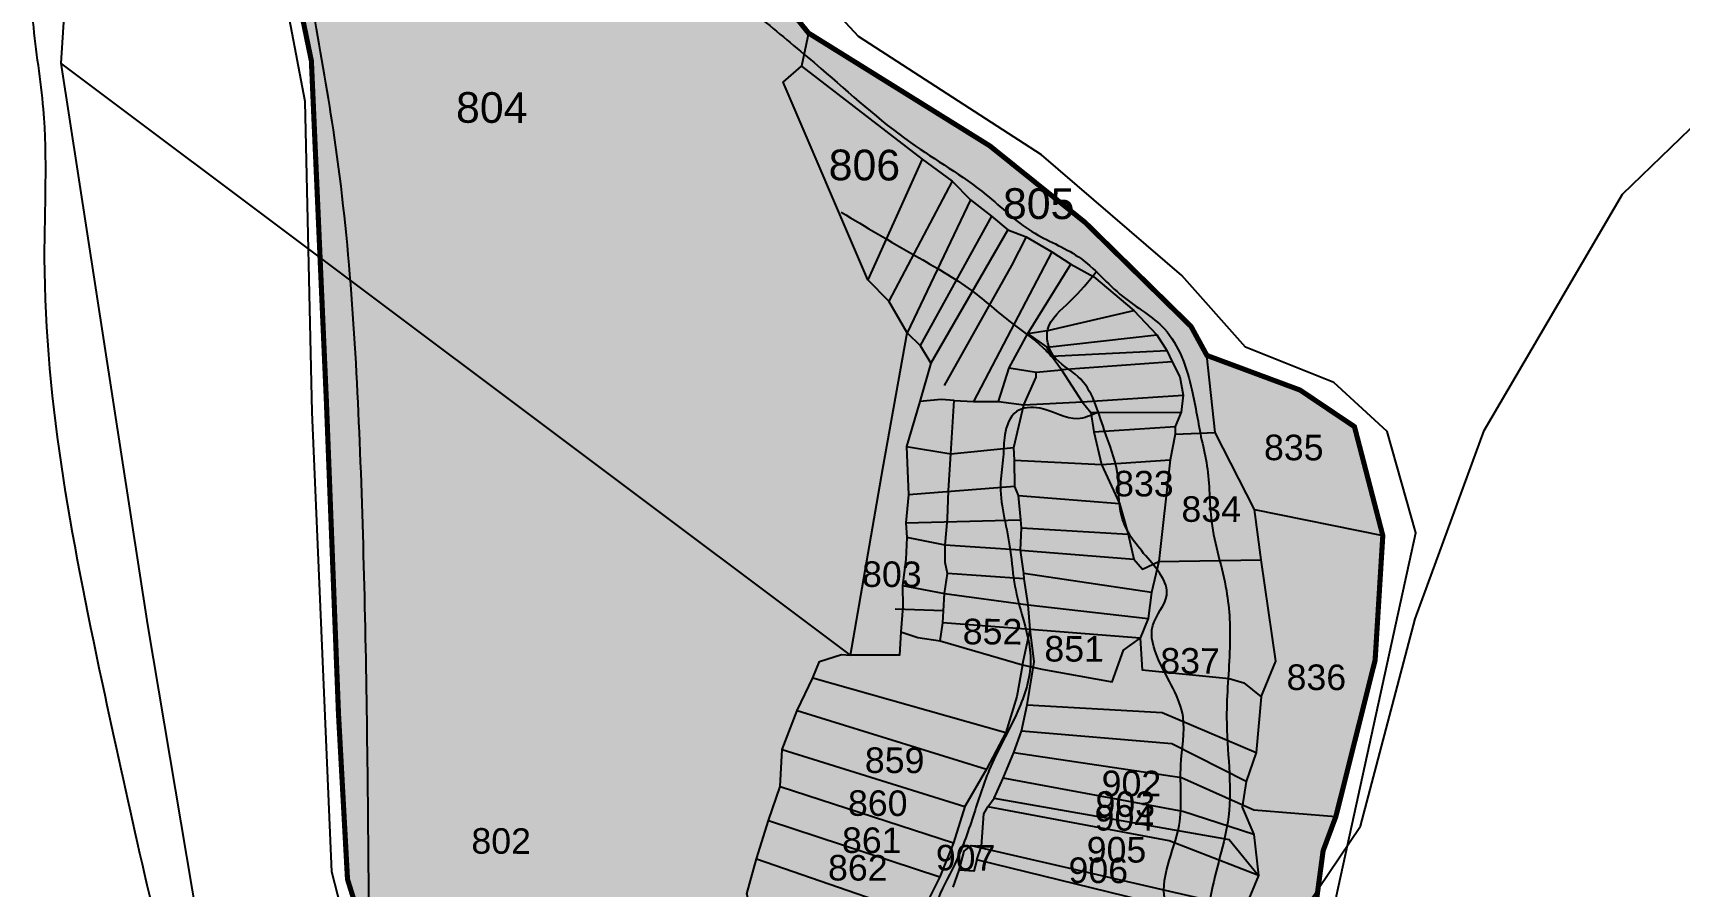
# Model space of a CAD drawing. Header units: inches. Extents: x 177544 to 239871, y 1610424 to 1630335.
# Drawn here: x 180436 to 181402, y 1618335 to 1618835 of the extents above; entities that cross this region are included whole.
import ezdxf
from ezdxf.enums import TextEntityAlignment as Align

# ---------------------------------------------------------------- set-up
doc = ezdxf.new("R2010")
doc.units = ezdxf.units.IN
doc.header["$MEASUREMENT"] = 0
for name, color, linetype in [('HILLS', 3, 'Continuous'), ('PLOT', 7, 'Continuous'), ('PLOT NO', 7, 'Continuous'), ('PLOTS NO', 7, 'Continuous'), ('ROAD', 1, 'Continuous'), ('STREAM', 4, 'Continuous'), ('wua1', 3, 'Continuous')]:
    doc.layers.add(name, color=color, linetype=linetype)
doc.styles.get("Standard").update_dxf_attribs({"font": 'arial.ttf'})

msp = doc.modelspace()

# ---------------------------------------------------------------- hatches: boundary and pattern name
at = {"layer": 'PLOTS NO', "true_color": 0xcd6928}
h = msp.add_hatch(dxfattribs=at)
h.set_pattern_fill('ANSI31', color=32)
h.set_pattern_definition([(45, (0, 0), (-0.088388347648, 0.088388347648), [])])
h.paths.add_polyline_path([(180567.15, 1616489.69), (180543.44, 1616499.21), (180501.19, 1616529.76), (180454.1, 1616552.67), (180400.48, 1616591.37), (180293.39, 1616654.91), (180149, 1616707), (180137.36, 1616784.44), (180286.25, 1616896.87), (180299.64, 1616942.34), (180306.28, 1616950.24), (180425.91, 1617049.25), (180471.14, 1617092.89), (180451.17, 1617105.97), (180441.19, 1617140.66), (180484.66, 1617214.86), (180490.68, 1617222.67), (180492.98, 1617229.06), (180494.05, 1617238.54), (180498.23, 1617249.74), (180498.93, 1617268.51), (180505.21, 1617289.11), (180507.74, 1617303.54), (180502.3, 1617331.57), (180539.44, 1617379.07), (180578.97, 1617445.91), (180609.92, 1617492.4), (180620.9, 1617500.4), (180630.04, 1617515.22), (180639.16, 1617522.81), (180642.92, 1617531.77), (180651.45, 1617547.2), (180657.89, 1617557.7), (180671.24, 1617591.47), (180649.8, 1617600.22), (180656.21, 1617627.52), (180679.26, 1617632.36), (180696.15, 1617691.66), (180728.66, 1617716.14), (180743.36, 1617773.11), (180778.54, 1617902.16), (180788.07, 1617962.91), (180673.42, 1618095.47), (180658.39, 1618181.18), (180642.47, 1618267.76), (180620.37, 1618338.45), (180615.07, 1618435.63), (180607.99, 1618618.53), (180599.16, 1618818.83), (180572.63, 1618946.94), (180506.32, 1619055.62), (180509.52, 1619136.65), (180782.78, 1618988.89), (180809.06, 1618937.1), (180890.94, 1618835.15), (180997.39, 1618768.92), (181053.22, 1618724.08), (181115.45, 1618663.01), (181124.8, 1618645.94), (181179.42, 1618625.64), (181211.39, 1618604.15), (181228.03, 1618540.24), (181223.52, 1618467.1), (181200.48, 1618375.37), (181192.99, 1618355.23), (181181.51, 1618269.22), (181238.29, 1618233.31), (181294.18, 1618197.26), (181337.36, 1618175.27), (181356.6, 1618142.25), (181351.13, 1618115.1), (181405.83, 1618068.9), (181430.38, 1618025.98), (181489.11, 1617963.88), (181501.38, 1617940.36), (181579, 1617875.4), (181586.45, 1617884.43), (181738.4, 1617825.57), (181737.09, 1617807.87), (181759.37, 1617812.72), (181888.92, 1617750.85), (181897.58, 1617751.22), (181904.97, 1617743.37), (181885.07, 1617714.63), (181880.27, 1617700.29), (181866.73, 1617658.76), (181848.15, 1617604.41), (181838.82, 1617584.25), (181806.73, 1617512.73), (181762.78, 1617534.09), (181730.08, 1617547.1), (181713.24, 1617546.52), (181689.87, 1617519.29), (181671.33, 1617492.32), (181664.32, 1617465.31), (181661.25, 1617452.68), (181659.65, 1617443.94), (181654.43, 1617428.25), (181642.45, 1617381.96), (181631.85, 1617388.46), (181588.48, 1617381.51), (181561.67, 1617373.82), (181538.23, 1617370.42), (181515.39, 1617365.9), (181504.48, 1617364.46), (181499.88, 1617358.57), (181487.49, 1617356.06), (181473.09, 1617355.85), (181455.06, 1617358.07), (181448.2, 1617357.3), (181439.18, 1617356.79), (181427.86, 1617354.02), (181414.25, 1617350.44), (181405.5, 1617350.61), (181394.45, 1617346.75), (181387.71, 1617345.03), (181375.89, 1617343.49), (181363.99, 1617340.94), (181346.19, 1617338.44), (181339.1, 1617335.04), (181330.12, 1617340.44), (181313.62, 1617344.14), (181301.87, 1617352.76), (181293.75, 1617359.86), (181283.45, 1617356.05), (181275.07, 1617352.01), (181254.05, 1617349.74), (181239.47, 1617348.73), (181216.71, 1617340.25), (181199.75, 1617333.47), (181193.78, 1617341.84), (181195.59, 1617375.35), (181193.31, 1617390.5), (181197.88, 1617413.59), (181188.48, 1617417.24), (181178.52, 1617430.08), (181151.23, 1617447.26), (181137.63, 1617451.05), (181113.7, 1617457.72), (181085.33, 1617470.26), (181047.28, 1617467.88), (181035.63, 1617459.52), (181020.99, 1617467.72), (181008.16, 1617463.77), (180992.26, 1617450.8), (180974.28, 1617444.51), (180947.46, 1617432.87), (180935.68, 1617422.65), (180919.78, 1617416.27), (180899.1, 1617391.08), (180887.62, 1617387.73), (180868.53, 1617376.6), (180841.75, 1617347.97), (180774.24, 1617318.04), (180754.59, 1617307.93), (180707.84, 1617272.25), (180700.7, 1617270.39), (180697.93, 1617260.33), (180681.9, 1617241.94), (180678.7, 1617229.37), (180667.88, 1617205.78), (180665.19, 1617164.05), (180602.85, 1617121.21), (180594.41, 1617112.64), (180591.46, 1617108.67), (180589.74, 1617100.29), (180586.98, 1617091.7), (180587.15, 1617082.68), (180599.03, 1617051.51), (180603.96, 1617041.17), (180613.21, 1617024.7), (180617.49, 1617014.79), (180619.93, 1617009.14), (180624.66, 1616972.92), (180631.63, 1616949.13), (180645.12, 1616923.9), (180643.02, 1616897.4), (180663.45, 1616869.91), (180685.11, 1616850.61), (180702.29, 1616835.31), (180738.16, 1616809.2), (180779.52, 1616771.47), (180761.1, 1616726.61), (180718.62, 1616664.47), (180708.8, 1616645.78), (180676.73, 1616623.44), (180640.86, 1616593.75), (180631.52, 1616570.32), (180617.09, 1616547.49)])

# ---------------------------------------------------------------- linework, layer by layer
at = {"layer": 'HILLS'}
msp.add_lwpolyline([(181923.97, 1617750.46), (181834.28, 1617796), (181690.05, 1617861.6), (181599.74, 1617895.03), (181549.1, 1617918.38), (181527.66, 1617936.65), (181456.68, 1618024.89), (181397.93, 1618088.5), (181373.2, 1618110.09), (181366.81, 1618165.22), (181330, 1618200.08), (181239.62, 1618256.49), (181202.78, 1618283.64), (181200.76, 1618328.83), (181247.39, 1618541.9), (181230.53, 1618601.38), (181199.21, 1618630.16), (181147.46, 1618650.75), (181110.12, 1618692.78), (181027.69, 1618763.65), (180920.29, 1618833.23), (180860.99, 1618897.39)], dxfattribs=at)
at = {"layer": 'PLOT'}
for points in [[(180460.03, 1618941.4), (180452.06, 1618817.47), (180503.01, 1618487.85), (180545.48, 1618235.61), (180641.34, 1618129.39), (180788.07, 1617962.91), (180778.54, 1617902.16), (180743.36, 1617773.11), (180728.66, 1617716.14), (180696.15, 1617691.66), (180679.26, 1617632.36), (180656.21, 1617627.52), (180649.8, 1617600.22), (180671.24, 1617591.47), (180657.89, 1617557.7), (180651.45, 1617547.2), (180642.92, 1617531.77), (180639.16, 1617522.81), (180630.04, 1617515.22), (180620.9, 1617500.4), (180609.92, 1617492.4), (180578.97, 1617445.91), (180539.44, 1617379.07), (180502.3, 1617331.57)], [(180809.06, 1618937.1), (180890.94, 1618835.15), (180997.39, 1618768.92), (181053.22, 1618724.08), (181115.45, 1618663.01), (181124.8, 1618645.94), (181179.42, 1618625.64), (181211.39, 1618604.15), (181228.03, 1618540.24), (181223.52, 1618467.1), (181200.48, 1618375.37), (181192.99, 1618355.23), (181181.51, 1618269.22), (181238.29, 1618233.31), (181294.18, 1618197.26), (181337.36, 1618175.27), (181356.6, 1618142.25), (181351.13, 1618115.1), (181405.83, 1618068.9)], [(180890.94, 1618835.15), (180886.77, 1618815.71), (180957.71, 1618761.21), (180975.22, 1618748.26), (180986.07, 1618737.33), (180998.26, 1618727.72), (181008.01, 1618719.69), (181018.67, 1618715.64), (181033.76, 1618706.7), (181044.85, 1618699.54), (181058.38, 1618692.15), (181081.98, 1618672.34), (181095.49, 1618658.07), (181101.23, 1618648.94), (181104.32, 1618642.26), (181108.95, 1618633.35), (181110.91, 1618622.68), (181109.76, 1618612.69), (181106.16, 1618604.26), (181106.15, 1618599.82), (181103.19, 1618584.6), (181096.5, 1618525.08), (181092.2, 1618506.88), (181090.37, 1618491.64), (181085.65, 1618480.11), (181086.69, 1618461.44), (181137.81, 1618456.35), (181146.47, 1618453.87), (181156.67, 1618445.61), (181165.2, 1618466.46), (181156.55, 1618526.03), (181152.67, 1618555.52), (181129.72, 1618600.71), (181124.8, 1618645.94)], [(180788.07, 1617962.91), (180829.79, 1618083.78), (180810.86, 1618093.33), (180834.28, 1618154.89), (180837.58, 1618187.87), (180851.67, 1618197.29), (180853.21, 1618231.32), (180852.22, 1618248.17), (180854.78, 1618273.08), (180858.73, 1618293.42), (180858.12, 1618316.94), (180854.66, 1618329.93), (180860.38, 1618350.59), (180867.5, 1618373.02), (180874.25, 1618392.99), (180875.39, 1618414.75), (180884.27, 1618437.53), (180893.48, 1618456.79), (180897.38, 1618466.25), (180910.39, 1618470.41), (180915.66, 1618470.04), (180452.06, 1618817.47)], [(180915.66, 1618470.04), (180934.56, 1618579.6), (180948.82, 1618659.23), (180938.17, 1618677.8), (180925.72, 1618690.34), (180876.09, 1618806.28), (180886.77, 1618815.71)], [(180957.71, 1618761.21), (180925.72, 1618690.34)], [(180975.22, 1618748.26), (180938.17, 1618677.8)], [(180986.07, 1618737.33), (180948.82, 1618659.23)], [(180998.26, 1618727.72), (180956.43, 1618651.8)], [(181008.01, 1618719.69), (180962.75, 1618641.34)], [(181018.67, 1618715.64), (181010.18, 1618698.73)], [(181033.76, 1618706.7), (180987.73, 1618618.98)], [(181010.18, 1618698.73), (180970.57, 1618628.27)], [(181008.71, 1618638.65), (181019.71, 1618658.73), (181044.85, 1618699.54)], [(181016.57, 1618464.28), (181020.97, 1618485.13), (181019.89, 1618499.66), (181017.46, 1618514.87), (181017.24, 1618518.04), (181015.47, 1618531.6), (181015.97, 1618544.76), (181015.54, 1618549.52), (181014.23, 1618563.82), (181011.98, 1618569.05), (181011.82, 1618584.48), (181011.4, 1618591.96), (181017.4, 1618616.89), (181024.5, 1618633.2), (181024.61, 1618636.07), (181039.44, 1618637.57), (181033.49, 1618645.57), (181031.09, 1618650.71), (181019.71, 1618658.73), (181032.12, 1618660.82), (181081.98, 1618672.34)], [(180948.82, 1618659.23), (180956.43, 1618651.8), (180962.75, 1618641.34), (180956.31, 1618619.01), (180948.48, 1618592.49), (180949.73, 1618564.13), (180948.08, 1618547.69), (180948.73, 1618539.07), (180947.99, 1618526.14), (180946.12, 1618510.95), (180946.29, 1618498.47), (180945.1, 1618483.73), (180944.36, 1618470.12), (180915.66, 1618470.04)], [(181031.09, 1618650.71), (181095.49, 1618658.07)], [(181033.49, 1618645.57), (181101.23, 1618648.94)], [(181002.51, 1618618.92), (181008.71, 1618638.65), (181024.61, 1618636.07)], [(181104.32, 1618642.26), (181039.44, 1618637.57)], [(181039.44, 1618637.57), (181051.65, 1618618.65)], [(180976.43, 1618619.46), (180968.83, 1618620.14), (180956.31, 1618619.01)], [(180968.26, 1618478.54), (180969.75, 1618489.01), (180970.21, 1618496.15), (180970.69, 1618506.31), (180972.47, 1618517.98), (180971.19, 1618524.47), (180971.23, 1618534.63), (180972.59, 1618549.98), (180973.09, 1618566.63), (180974.48, 1618588.25), (180976.43, 1618619.46), (180987.73, 1618618.98), (181002.51, 1618618.92), (181017.4, 1618616.89)], [(181017.4, 1618616.89), (181051.65, 1618618.65), (181056.68, 1618612.49), (181058.4, 1618601.03), (181062.83, 1618581.93), (181073.39, 1618559.05), (181078.64, 1618541.03), (181081.86, 1618526.43), (181087.06, 1618520.57), (181096.5, 1618525.08)], [(181051.65, 1618618.65), (181110.91, 1618622.68)], [(181056.68, 1618612.49), (181109.76, 1618612.69)], [(181058.4, 1618601.03), (181106.16, 1618604.26)], [(181106.15, 1618599.82), (181129.72, 1618600.71)], [(180948.48, 1618592.49), (180974.48, 1618588.25), (181011.4, 1618591.96)], [(181011.82, 1618584.48), (181062.83, 1618581.93), (181103.19, 1618584.6)], [(181011.98, 1618569.05), (180949.73, 1618564.13)], [(181014.23, 1618563.82), (181073.39, 1618559.05)], [(181152.67, 1618555.52), (181228.03, 1618540.24)], [(180948.08, 1618547.69), (181015.54, 1618549.52)], [(181015.97, 1618544.76), (181078.64, 1618541.03)], [(181015.47, 1618531.6), (180971.23, 1618534.63), (180948.73, 1618539.07)], [(181015.47, 1618531.6), (181081.86, 1618526.43)], [(181096.5, 1618525.08), (181156.55, 1618526.03)], [(181017.46, 1618514.87), (180972.47, 1618517.98)], [(181092.2, 1618506.88), (181017.24, 1618518.04)], [(180946.12, 1618510.95), (180970.69, 1618506.31), (181019.89, 1618499.66), (181090.37, 1618491.64), (181090.37, 1618491.64)], [(180970.21, 1618496.15), (180941.82, 1618497.02)], [(180945.1, 1618483.73), (180955.1, 1618480.41), (180968.26, 1618478.54), (181016.57, 1618464.28), (181027.91, 1618461.74), (181069.21, 1618454.31), (181075.87, 1618472.89), (181085.65, 1618480.11)], [(181085.65, 1618480.11), (181020.97, 1618485.13), (180969.75, 1618489.01)], [(180975.91, 1618333.9), (180979.37, 1618343.93), (180982.4, 1618355.02), (180986.48, 1618358.42), (180992.46, 1618357.97), (180993.81, 1618376.91), (180996.18, 1618380.96), (180999.84, 1618386.07), (181005.23, 1618397.79), (181011.49, 1618412.93), (181016.03, 1618425.51), (181019.29, 1618440.87), (181023.46, 1618466.06), (181020.97, 1618485.13)], [(181016.57, 1618464.28), (181013.3, 1618445.8), (181006.81, 1618424.73), (180995.51, 1618403.11), (180982.76, 1618381.2), (180975.97, 1618359.91), (180968.03, 1618340.01), (180956.73, 1618317.22)], [(180893.48, 1618456.79), (181006.81, 1618424.73)], [(181156.67, 1618445.61), (181153.69, 1618412.89), (181147.76, 1618395.92), (181145.47, 1618380.89), (181145.47, 1618380.89), (181152.38, 1618364.71), (181155.07, 1618340.75), (181147.06, 1618321.34), (181144.72, 1618311.9), (181142.34, 1618296.1), (181145.18, 1618276.02), (181142.16, 1618266.78), (181140.25, 1618259.18), (181144.39, 1618246.04), (181142.34, 1618231.78), (181138.94, 1618216.78), (181111.56, 1618171.45), (181120.29, 1618164.63), (181137.75, 1618153.85), (181148.98, 1618145.94), (181163.09, 1618142.67), (181188.77, 1618191.53)], [(180884.27, 1618437.53), (180995.51, 1618403.11)], [(181019.29, 1618440.87), (181098.57, 1618436.37), (181153.69, 1618412.89)], [(181147.76, 1618395.92), (181104.18, 1618417.95), (181016.03, 1618425.51)], [(180875.39, 1618414.75), (180982.76, 1618381.2)], [(181011.49, 1618412.93), (181109.79, 1618398.19), (181152.24, 1618379.29)], [(181152.38, 1618364.71), (181110.71, 1618378.34), (181005.23, 1618397.79)], [(180874.25, 1618392.99), (180975.97, 1618359.91)], [(180999.84, 1618386.07), (181137.76, 1618361.84), (181155.07, 1618340.75)], [(181155.07, 1618340.75), (181102.61, 1618360.98), (180996.18, 1618380.96)], [(181152.24, 1618379.29), (181200.48, 1618375.37)], [(180867.5, 1618373.02), (180968.03, 1618340.01)], [(180986.48, 1618358.42), (181147.06, 1618321.34)], [(180989.74, 1618349.96), (180992.46, 1618357.97)], [(180860.38, 1618350.59), (180956.73, 1618317.22)], [(181144.72, 1618311.9), (180989.74, 1618349.96), (180988.04, 1618343.28), (180979.37, 1618343.93)]]:
    msp.add_lwpolyline(points, dxfattribs=at)
at = {"layer": 'ROAD'}
for points in [[(181086.79, 1617323.44), (181071.37, 1617350.97), (181046.65, 1617391.35), (180995.42, 1617428.52), (180975.37, 1617453.77), (180969.64, 1617517.36), (180962.25, 1617561.67), (180950.97, 1617576.19), (180956.58, 1617637.53), (180983.04, 1617712.49), (180977.74, 1617725.06), (180932.12, 1617734.68), (180907.89, 1617740.13), (180866.69, 1617756.03), (180815.39, 1617764.73), (180783.67, 1617785), (180748.38, 1617880.06), (180667.52, 1618071.66), (180647.38, 1618202.28), (180611.17, 1618342.85), (180599.59, 1618612.67), (180595.47, 1618794.96), (180568.65, 1618935.94)], [(180961.03, 1617728.18), (180963.89, 1617763.83), (181001.39, 1617826.09), (181022.95, 1617875.08), (181054.61, 1617934.26), (181062.87, 1617961.36), (181010.27, 1618001.88), (180997.12, 1618011.24), (181027.24, 1618073.81), (181035.06, 1618089.28), (181028.58, 1618117.99), (181035.64, 1618136.18), (181035.78, 1618171.46), (181037.02, 1618190.06), (181111.81, 1618168.05), (181140.7, 1618212.89), (181153.57, 1618250.25), (181174.07, 1618290.96), (181184.21, 1618324.11), (181214.91, 1618369.72), (181247.11, 1618491.37), (181287.46, 1618601.82), (181368.63, 1618740.53), (181493.63, 1618861.3)]]:
    msp.add_lwpolyline(points, dxfattribs=at)
at = {"layer": 'STREAM'}
for points in [[(180507.41, 1619093.91), (180535.45, 1619079.09), (180570.11, 1619063.93), (180597.99, 1619051.43), (180652.5, 1619027.17), (180689.28, 1619006.54), (180729.52, 1618982.76), (180787.03, 1618938.68), (180810.55, 1618898.87), (180866.14, 1618841.19), (180898.17, 1618814.44), (180950.84, 1618770.91), (180995.32, 1618740.22), (181022.04, 1618718.63), (181049.35, 1618703.81), (181075.38, 1618680.53), (181099.83, 1618661.52), (181115.95, 1618625.76), (181121.7, 1618596.43), (181124.84, 1618581.23), (181127.44, 1618548.47), (181136.23, 1618507.96), (181138.23, 1618474.29), (181136.36, 1618433.4), (181137.4, 1618375.25), (181126.98, 1618328.43), (181125.56, 1618293.07), (181137.37, 1618253.99), (181157.77, 1618235.16), (181176.8, 1618197.59), (181204.36, 1618158.71), (181254.07, 1618100.34), (181303.73, 1618043.05), (181346.22, 1618004.96), (181396.89, 1617985.58), (181437.3, 1617960.71), (181524.13, 1617886.76), (181568.31, 1617844.83), (181610.41, 1617816.11), (181657.57, 1617774.17), (181698.36, 1617714.06), (181716.15, 1617684.59), (181731.76, 1617643.62), (181717.05, 1617592.13), (181713.05, 1617552.1), (181694.34, 1617513.96), (181678.45, 1617492.69), (181668.76, 1617466.45), (181662.27, 1617441.45), (181657.3, 1617418.8), (181650.34, 1617403.1), (181645.92, 1617391.36), (181644.03, 1617380.62)], [(180635.21, 1618074.52), (180633.69, 1618217.28), (180632.28, 1618395.23), (180627.82, 1618589.44), (180612.75, 1618773.88), (180590.23, 1618919.88), (180587.34, 1618984.97), (180586.89, 1619010.06), (180582.04, 1619039.87), (180582.11, 1619057.24)], [(180336.73, 1616632.42), (180359.06, 1616685.6), (180399.15, 1616730.6), (180456.77, 1616777.57), (180511.15, 1616831.47), (180531.02, 1616909.74), (180531.26, 1616969.55), (180504.91, 1617021.98), (180472.94, 1617070.53), (180429.16, 1617120.76), (180443.22, 1617173.6), (180486.24, 1617269.28), (180484.5, 1617322.01), (180544.2, 1617425.9), (180603.25, 1617509.31), (180645.8, 1617561.86), (180638.21, 1617618.51), (180680.81, 1617682.77), (180728.79, 1617769.53), (180744.08, 1617846.26), (180676.23, 1617974.91), (180639.1, 1618066.67), (180617.42, 1618117.76), (180561.35, 1618162.75), (180524.18, 1618246.17), (180478.04, 1618446.66), (180442.6, 1618703.12), (180441.91, 1618790.57), (180435.87, 1618841.6), (180440.51, 1618959.2)], [(180910.14, 1618730.03), (180953.75, 1618704.4), (180986.67, 1618684.02), (181010.05, 1618665.13), (181028.52, 1618650.59), (181034.86, 1618643.91)], [(181156.86, 1618235.93), (181149.12, 1618254.76), (181149.25, 1618286.29), (181137.75, 1618305.43), (181114.02, 1618308.71), (181101.06, 1618323.51), (181108.48, 1618370.15), (181109.49, 1618405.44), (181110.76, 1618433.78), (181096.42, 1618467.39), (181093.03, 1618487.37), (181101.21, 1618505.19), (181088.86, 1618528.38), (181074.77, 1618551.29), (181072.26, 1618576.75), (181064.55, 1618602.24), (181049.3, 1618633.44), (181034.58, 1618645.93), (181031.46, 1618661.28), (181044.55, 1618677.71), (181060.26, 1618695.58)], [(181060.25, 1618612.24), (181049.1, 1618608.82), (181026.68, 1618614.93), (181012.98, 1618612.98), (181006.17, 1618599.33), (181005.2, 1618586.38), (181003.68, 1618571.62), (181009, 1618534.28), (181011.65, 1618512.93), (181016.14, 1618493.94), (181021.32, 1618466.2), (181013.8, 1618437.3), (180997.02, 1618402.65), (180987.57, 1618375.56), (180976.65, 1618347.02), (180966.04, 1618324.02), (180964.53, 1618310.67), (180987.8, 1618288.99), (181012.77, 1618253.3), (181025.81, 1618230.2), (181042.97, 1618213.5), (181039.02, 1618176.77)]]:
    msp.add_spline(points, degree=3, dxfattribs=at)
at = {"layer": 'wua1', "const_width": 3}
for points in [[(180642.47, 1618267.76), (180620.37, 1618338.45), (180615.07, 1618435.63), (180607.99, 1618618.53), (180599.16, 1618818.83), (180572.63, 1618946.94)], [(180809.06, 1618937.1), (180890.94, 1618835.15), (180997.39, 1618768.92), (181053.22, 1618724.08), (181115.45, 1618663.01), (181124.8, 1618645.94), (181179.42, 1618625.64), (181211.39, 1618604.15), (181228.03, 1618540.24), (181223.52, 1618467.1), (181200.48, 1618375.37), (181192.99, 1618355.23), (181181.51, 1618269.22), (181238.29, 1618233.31), (181294.18, 1618197.26), (181337.36, 1618175.27), (181356.6, 1618142.25), (181351.13, 1618115.1), (181405.83, 1618068.9)]]:
    msp.add_lwpolyline(points, dxfattribs=at)

# ---------------------------------------------------------------- texts
at = {"layer": 'PLOT NO'}
for s, height, p in [('804', 18, (180705.02, 1618791.44)), ('806', 18, (180923.75, 1618757.71)), ('805', 18, (181026.05, 1618735.03)), ('835', 15, (181175.77, 1618591.92)), ('833', 15, (181087.81, 1618570.69)), ('834', 15, (181127.32, 1618555.74)), ('803', 15, (180939.87, 1618517.55)), ('852', 15, (180998.96, 1618483.86)), ('851', 15, (181046.88, 1618473.75)), ('837', 15, (181114.92, 1618466.68)), ('836', 15, (181189.04, 1618457.07)), ('859', 15, (180941.52, 1618408.36)), ('902', 15, (181080.48, 1618394.75)), ('860', 15, (180931.59, 1618383.2)), ('903', 15, (181076.89, 1618382.63)), ('904', 15, (181076.35, 1618374.55)), ('802', 15, (180710.56, 1618360.98)), ('861', 15, (180928.08, 1618361.43)), ('907', 15, (180983.16, 1618351.17)), ('905', 15, (181071.72, 1618355.86)), ('862', 15, (180919.89, 1618345.24)), ('906', 15, (181061.05, 1618343.78))]:
    msp.add_text(s, height=height, rotation=359.76838, dxfattribs=at).set_placement(p, align=Align.MIDDLE_CENTER)

doc.saveas('drawing.dxf')
